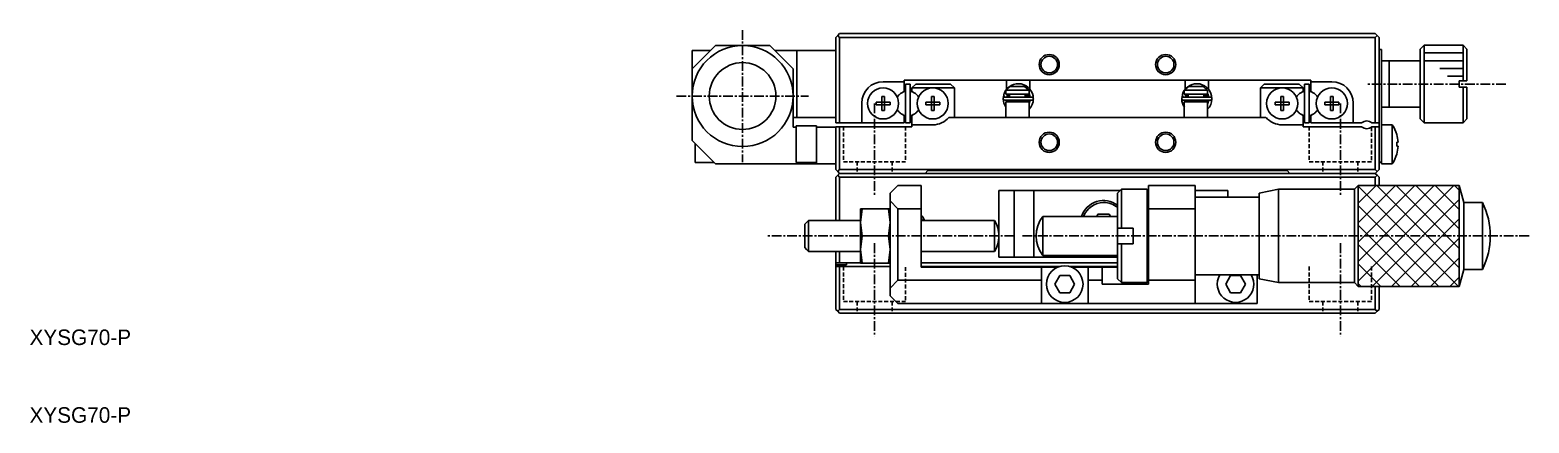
# Model space of a CAD drawing. Extents: x 10 to 411, y 10 to 253.
# Drawn here: x 10.1 to 203.2, y 10 to 60.5 of the extents above; entities that cross this region are included whole.
import ezdxf

# ---------------------------------------------------------------- set-up
doc = ezdxf.new("R2010")
doc.units = 0
doc.linetypes.add('CENTER', pattern=[2, 1.25, -0.25, 0.25, -0.25])
doc.linetypes.add('DASHED', pattern=[0.75, 0.5, -0.25])
doc.layers.get('0').update_dxf_attribs({"linetype": 'CONTINUOUS'})
doc.layers.add('CENTER', color=1, linetype='CENTER')
doc.styles.get("Standard").update_dxf_attribs({"font": 'FG教科書体NT-M'})

msp = doc.modelspace()

# ---------------------------------------------------------------- linework, layer by layer
at = {"color": 7, "linetype": 'CONTINUOUS'}
for p, q in [((114.1, 59.84), (114.35, 60.09)), ((114.35, 60.09), (183.35, 60.09)), ((183.6, 59.84), (183.35, 60.09)), ((98.35, 58.54), (95.35, 55.54)), ((101.85, 58.54), (98.35, 58.54)), ((105.35, 58.54), (101.85, 58.54)), ((108.35, 55.54), (105.35, 58.54)), ((113.85, 59.59), (114.1, 59.84)), ((113.85, 48.59), (113.85, 59.59)), ((114.1, 59.84), (114.35, 59.59)), ((114.35, 59.59), (114.35, 48.59)), ((183.35, 59.59), (114.35, 59.59)), ((183.35, 59.59), (183.6, 59.84)), ((183.35, 48.59), (183.35, 59.59)), ((183.6, 59.84), (183.85, 59.59)), ((183.85, 59.59), (183.85, 48.59)), ((183.85, 58.04), (184.15, 58.04)), ((184.15, 58.04), (184.15, 56.04)), ((189.65, 58.59), (189.15, 58.09)), ((189.15, 49.09), (189.15, 58.09)), ((189.65, 58.59), (189.65, 48.59)), ((194.65, 58.59), (189.65, 58.59)), ((194.65, 53.99), (194.65, 58.59)), ((195.15, 58.09), (194.65, 58.59)), ((195.15, 58.09), (195.15, 53.99)), ((95.35, 55.54), (95.35, 57.89)), ((97.7, 57.89), (95.35, 57.89)), ((108.85, 57.89), (106, 57.89)), ((108.85, 57.89), (108.85, 49.29)), ((113.85, 57.89), (108.85, 57.89)), ((185.15, 56.59), (184.15, 56.59)), ((184.15, 46.91), (184.15, 56.04)), ((185.15, 56.59), (185.15, 50.59)), ((185.15, 50.59), (185.15, 56.59)), ((189.15, 56.59), (185.15, 56.59)), ((95.35, 52.04), (95.35, 55.54)), ((108.35, 52.04), (108.35, 55.54)), ((122.65, 54.09), (175.05, 54.09)), ((122.65, 53.89), (122.65, 54.09)), ((135.85, 54.09), (135.85, 52.92)), ((138.85, 52.94), (138.85, 54.09)), ((158.85, 54.09), (158.85, 52.92)), ((161.85, 52.94), (161.85, 54.09)), ((175.05, 54.09), (175.05, 53.89)), ((122.65, 53.89), (119.95, 53.89)), ((122.36, 52.46), (122.65, 52.63)), ((122.65, 52.63), (122.65, 53.89)), ((122.85, 48.59), (122.85, 53.59)), ((123.45, 53.59), (122.85, 53.59)), ((123.45, 48.59), (123.45, 53.59)), ((123.65, 53.09), (124.15, 53.59)), ((126.35, 53.09), (123.65, 53.09)), ((123.65, 53.09), (123.65, 52.63)), ((123.65, 52.63), (123.94, 52.46)), ((124.15, 53.59), (128.65, 53.59)), ((129.15, 53.09), (126.35, 53.09)), ((128.65, 53.59), (129.15, 53.09)), ((129.15, 49.29), (129.15, 53.09)), ((135.55, 52.41), (135.42, 51.72)), ((135.53, 52.33), (135.52, 52.3)), ((135.52, 52.3), (135.52, 52.26)), ((135.52, 52.26), (135.52, 52.23)), ((135.52, 52.23), (135.52, 52.2)), ((135.52, 52.2), (135.52, 52.16)), ((135.52, 52.16), (135.52, 52.13)), ((135.54, 52.36), (135.53, 52.33)), ((135.55, 52.4), (135.54, 52.36)), ((135.56, 52.43), (135.55, 52.4)), ((135.57, 52.46), (135.56, 52.43)), ((135.58, 52.46), (135.57, 52.46)), ((135.59, 52.49), (135.58, 52.47)), ((135.58, 52.47), (135.75, 52.42)), ((135.59, 52.46), (135.58, 52.46)), ((135.58, 52.46), (135.58, 52.46)), ((135.58, 52.46), (135.58, 52.46)), ((135.6, 52.46), (135.59, 52.46)), ((135.59, 52.46), (135.59, 52.46)), ((135.61, 52.46), (135.6, 52.46)), ((135.62, 52.46), (135.61, 52.46)), ((135.63, 52.45), (135.62, 52.46)), ((135.64, 52.45), (135.63, 52.45)), ((135.65, 52.45), (135.64, 52.45)), ((135.67, 52.44), (135.65, 52.45)), ((135.68, 52.44), (135.67, 52.44)), ((135.69, 52.43), (135.68, 52.44)), ((135.71, 52.43), (135.69, 52.43)), ((135.72, 52.42), (135.71, 52.43)), ((135.74, 52.42), (135.72, 52.42)), ((135.75, 52.41), (135.74, 52.42)), ((135.8, 52.79), (135.75, 52.79)), ((135.75, 52.79), (135.75, 52.29)), ((135.75, 52.29), (138.75, 52.29)), ((135.8, 52.79), (136.33, 53.29)), ((138.7, 52.79), (135.8, 52.79)), ((135.91, 52.26), (135.92, 52.27)), ((135.91, 52.24), (135.91, 52.26)), ((135.91, 52.23), (135.91, 52.24)), ((135.91, 52.21), (135.91, 52.23)), ((135.91, 52.2), (135.91, 52.21)), ((135.91, 52.18), (135.91, 52.2)), ((135.91, 52.17), (135.91, 52.18)), ((135.91, 52.15), (135.91, 52.17)), ((135.91, 52.14), (135.91, 52.15)), ((135.91, 52.12), (135.91, 52.14)), ((135.92, 52.28), (135.92, 52.29)), ((135.92, 52.27), (135.92, 52.28)), ((135.93, 52.31), (135.94, 52.32)), ((136.25, 52.29), (136.25, 51.89)), ((136.33, 53.29), (138.17, 53.29)), ((138.17, 53.29), (136.33, 53.29)), ((138.17, 53.29), (138.7, 52.79)), ((138.25, 51.89), (138.25, 52.29)), ((138.75, 52.79), (138.7, 52.79)), ((138.75, 52.29), (138.75, 52.79)), ((138.75, 52.39), (138.9, 51.89)), ((138.79, 52.31), (138.79, 52.31)), ((138.79, 52.31), (138.8, 52.29)), ((138.8, 52.29), (138.8, 52.28)), ((138.8, 52.28), (138.8, 52.26)), ((138.8, 52.26), (138.81, 52.25)), ((138.81, 52.25), (138.81, 52.23)), ((138.81, 52.23), (138.81, 52.22)), ((138.81, 52.22), (138.81, 52.2)), ((138.81, 52.2), (138.81, 52.19)), ((138.81, 52.19), (138.81, 52.17)), ((138.81, 52.17), (138.81, 52.16)), ((138.81, 52.16), (138.81, 52.14)), ((138.81, 52.14), (138.81, 52.13)), ((139.15, 52.46), (139.14, 52.48)), ((139.14, 52.47), (139.14, 52.47)), ((139.17, 52.4), (139.15, 52.46)), ((158.55, 52.41), (158.42, 51.72)), ((158.53, 52.33), (158.52, 52.3)), ((158.52, 52.3), (158.52, 52.26)), ((158.52, 52.26), (158.52, 52.23)), ((158.52, 52.23), (158.52, 52.2)), ((158.52, 52.2), (158.52, 52.16)), ((158.52, 52.16), (158.52, 52.13)), ((158.54, 52.36), (158.53, 52.33)), ((158.55, 52.4), (158.54, 52.36)), ((158.56, 52.43), (158.55, 52.4)), ((158.57, 52.46), (158.56, 52.43)), ((158.59, 52.49), (158.57, 52.46)), ((158.58, 52.46), (158.57, 52.46)), ((158.58, 52.47), (158.75, 52.42)), ((158.59, 52.46), (158.58, 52.46)), ((158.58, 52.46), (158.58, 52.46)), ((158.58, 52.46), (158.58, 52.46)), ((158.6, 52.46), (158.59, 52.46)), ((158.59, 52.46), (158.59, 52.46)), ((158.61, 52.46), (158.6, 52.46)), ((158.62, 52.46), (158.61, 52.46)), ((158.63, 52.45), (158.62, 52.46)), ((158.64, 52.45), (158.63, 52.45)), ((158.65, 52.45), (158.64, 52.45)), ((158.67, 52.44), (158.65, 52.45)), ((158.68, 52.44), (158.67, 52.44)), ((158.69, 52.43), (158.68, 52.44)), ((158.71, 52.43), (158.69, 52.43)), ((158.72, 52.42), (158.71, 52.43)), ((158.74, 52.42), (158.72, 52.42)), ((158.75, 52.41), (158.74, 52.42)), ((158.8, 52.79), (158.75, 52.79)), ((158.75, 52.79), (158.75, 52.29)), ((158.75, 52.29), (161.75, 52.29)), ((158.8, 52.79), (159.33, 53.29)), ((161.7, 52.79), (158.8, 52.79)), ((158.91, 52.26), (158.92, 52.27)), ((158.91, 52.24), (158.91, 52.26)), ((158.91, 52.23), (158.91, 52.24)), ((158.91, 52.21), (158.91, 52.23)), ((158.91, 52.2), (158.91, 52.21)), ((158.91, 52.18), (158.91, 52.2)), ((158.91, 52.17), (158.91, 52.18)), ((158.91, 52.15), (158.91, 52.17)), ((158.91, 52.14), (158.91, 52.15)), ((158.91, 52.12), (158.91, 52.14)), ((158.92, 52.28), (158.92, 52.29)), ((158.92, 52.27), (158.92, 52.28)), ((158.93, 52.31), (158.94, 52.32)), ((159.25, 52.29), (159.25, 51.89)), ((159.33, 53.29), (161.17, 53.29)), ((161.17, 53.29), (159.33, 53.29)), ((161.17, 53.29), (161.7, 52.79)), ((161.25, 51.89), (161.25, 52.29)), ((161.75, 52.79), (161.7, 52.79)), ((161.75, 52.29), (161.75, 52.79)), ((161.75, 52.39), (161.9, 51.89)), ((161.79, 52.31), (161.79, 52.31)), ((161.79, 52.31), (161.8, 52.29)), ((161.8, 52.29), (161.8, 52.28)), ((161.8, 52.28), (161.8, 52.26)), ((161.8, 52.26), (161.81, 52.25)), ((161.81, 52.25), (161.81, 52.23)), ((161.81, 52.23), (161.81, 52.22)), ((161.81, 52.22), (161.81, 52.2)), ((161.81, 52.2), (161.81, 52.19)), ((161.81, 52.19), (161.81, 52.17)), ((161.81, 52.17), (161.81, 52.16)), ((161.81, 52.16), (161.81, 52.14)), ((161.81, 52.14), (161.81, 52.13)), ((162.15, 52.46), (162.14, 52.48)), ((162.14, 52.47), (162.14, 52.47)), ((162.17, 52.4), (162.15, 52.46)), ((168.55, 53.09), (169.05, 53.59)), ((168.55, 49.29), (168.55, 53.09)), ((171.35, 53.09), (168.55, 53.09)), ((169.05, 53.59), (173.55, 53.59)), ((174.05, 53.09), (171.35, 53.09)), ((173.55, 53.59), (174.05, 53.09)), ((174.05, 52.63), (173.76, 52.46)), ((174.05, 53.09), (174.05, 52.63)), ((174.25, 53.59), (174.85, 53.59)), ((174.25, 48.59), (174.25, 53.59)), ((174.85, 48.59), (174.85, 53.59)), ((175.05, 53.89), (177.75, 53.89)), ((175.05, 52.63), (175.05, 53.89)), ((175.34, 52.46), (175.05, 52.63)), ((194.15, 53.99), (194.65, 53.99)), ((194.65, 53.99), (194.15, 53.99)), ((194.15, 53.99), (194.15, 53.19)), ((194.15, 53.19), (194.65, 53.19)), ((194.65, 53.99), (195.15, 53.99)), ((195.15, 53.99), (194.65, 53.99)), ((194.65, 48.59), (194.65, 53.19)), ((194.65, 53.19), (195.15, 53.19)), ((195.15, 53.19), (195.15, 49.09)), ((95.35, 46.34), (95.35, 52.04)), ((108.35, 48.04), (108.35, 52.04)), ((117.2, 51.14), (117.2, 48.59)), ((119.06, 51.27), (119.77, 51.27)), ((119.06, 50.91), (119.06, 51.27)), ((119.06, 51.27), (119.77, 51.27)), ((119.77, 50.91), (119.06, 50.91)), ((119.77, 51.97), (120.13, 51.97)), ((119.77, 51.27), (119.77, 51.97)), ((119.78, 51.26), (119.77, 51.27)), ((119.78, 50.92), (119.77, 50.91)), ((119.77, 50.2), (119.77, 50.91)), ((119.78, 50.92), (119.78, 51.26)), ((119.78, 51.26), (120.12, 51.26)), ((120.12, 50.92), (119.78, 50.92)), ((120.12, 51.26), (120.13, 51.27)), ((120.12, 51.26), (120.12, 50.92)), ((120.12, 50.92), (120.13, 50.91)), ((120.13, 51.97), (120.13, 51.27)), ((120.13, 51.27), (120.84, 51.27)), ((120.84, 51.27), (120.13, 51.27)), ((120.13, 50.91), (120.13, 50.2)), ((120.84, 50.91), (120.13, 50.91)), ((120.84, 51.27), (120.84, 50.91)), ((125.46, 51.27), (126.17, 51.27)), ((125.46, 50.91), (125.46, 51.27)), ((125.46, 51.27), (126.17, 51.27)), ((126.17, 50.91), (125.46, 50.91)), ((126.17, 51.97), (126.53, 51.97)), ((126.17, 51.27), (126.17, 51.97)), ((126.18, 51.26), (126.17, 51.27)), ((126.18, 50.92), (126.17, 50.91)), ((126.17, 50.2), (126.17, 50.91)), ((126.18, 50.92), (126.18, 51.26)), ((126.18, 51.26), (126.52, 51.26)), ((126.52, 50.92), (126.18, 50.92)), ((126.52, 51.26), (126.53, 51.27)), ((126.52, 51.26), (126.52, 50.92)), ((126.52, 50.92), (126.53, 50.91)), ((126.53, 51.97), (126.53, 51.27)), ((126.53, 51.27), (127.24, 51.27)), ((127.24, 51.27), (126.53, 51.27)), ((126.53, 50.91), (126.53, 50.2)), ((127.24, 50.91), (126.53, 50.91)), ((127.24, 51.27), (127.24, 50.91)), ((135.52, 52.13), (135.52, 52.09)), ((135.52, 52.09), (135.53, 52.06)), ((135.53, 52.06), (135.54, 52.03)), ((135.54, 52.03), (135.55, 51.99)), ((135.55, 51.99), (135.56, 51.96)), ((135.56, 51.96), (135.57, 51.93)), ((135.57, 51.93), (135.58, 51.9)), ((135.58, 51.9), (135.59, 51.89)), ((139.11, 51.89), (135.61, 51.89)), ((135.61, 51.5), (139.11, 51.5)), ((136.25, 51.29), (135.75, 51.29)), ((138.75, 51.29), (135.75, 51.29)), ((135.75, 51.29), (135.75, 49.29)), ((135.86, 51.29), (135.82, 51.5)), ((135.92, 52.11), (135.91, 52.12)), ((135.92, 52.09), (135.92, 52.11)), ((135.92, 52.09), (136.25, 52.09)), ((135.93, 52.08), (135.92, 52.09)), ((135.93, 52.06), (135.93, 52.08)), ((135.94, 52.05), (135.93, 52.06)), ((135.95, 52.04), (135.94, 52.05)), ((135.96, 52.02), (135.95, 52.04)), ((135.97, 52.01), (135.96, 52.02)), ((135.98, 52), (135.97, 52.01)), ((135.99, 51.99), (135.98, 52)), ((136, 51.98), (135.99, 51.99)), ((136.01, 51.97), (136, 51.98)), ((136.02, 51.96), (136.01, 51.97)), ((136.03, 51.95), (136.02, 51.96)), ((136.04, 51.94), (136.03, 51.95)), ((136.05, 51.93), (136.04, 51.94)), ((136.07, 51.93), (136.05, 51.93)), ((136.08, 51.92), (136.07, 51.93)), ((136.1, 51.91), (136.08, 51.92)), ((136.11, 51.91), (136.1, 51.91)), ((136.12, 51.9), (136.11, 51.91)), ((136.14, 51.9), (136.12, 51.9)), ((136.15, 51.9), (136.14, 51.9)), ((136.17, 51.89), (136.15, 51.9)), ((136.18, 51.89), (136.17, 51.89)), ((136.2, 51.89), (136.18, 51.89)), ((136.21, 51.89), (136.2, 51.89)), ((136.25, 51.5), (136.25, 51.29)), ((138.25, 51.29), (136.25, 51.29)), ((138.25, 51.29), (136.25, 51.29)), ((138.25, 52.09), (138.8, 52.09)), ((138.25, 51.29), (138.25, 51.5)), ((138.75, 51.29), (138.25, 51.29)), ((138.35, 51.89), (138.35, 52.09)), ((138.35, 51.29), (138.35, 51.5)), ((138.52, 51.89), (138.51, 51.89)), ((138.53, 51.89), (138.52, 51.89)), ((138.55, 51.89), (138.53, 51.89)), ((138.56, 51.89), (138.55, 51.89)), ((138.57, 51.9), (138.56, 51.89)), ((138.59, 51.9), (138.57, 51.9)), ((138.6, 51.91), (138.59, 51.9)), ((138.62, 51.91), (138.6, 51.91)), ((138.63, 51.92), (138.62, 51.91)), ((138.65, 51.92), (138.63, 51.92)), ((138.66, 51.93), (138.65, 51.92)), ((138.67, 51.94), (138.66, 51.93)), ((138.68, 51.95), (138.67, 51.94)), ((138.7, 51.95), (138.68, 51.95)), ((138.71, 51.96), (138.7, 51.95)), ((138.72, 51.97), (138.71, 51.96)), ((138.73, 51.98), (138.72, 51.97)), ((138.74, 52), (138.73, 51.98)), ((138.75, 52.01), (138.74, 52)), ((138.76, 52.02), (138.75, 52.01)), ((138.9, 51.5), (138.75, 51)), ((138.75, 49.29), (138.75, 51.29)), ((138.79, 51.09), (138.75, 51.09)), ((138.77, 52.03), (138.76, 52.02)), ((138.78, 52.06), (138.77, 52.04)), ((138.77, 52.04), (138.77, 52.03)), ((138.79, 52.07), (138.78, 52.06)), ((138.8, 52.1), (138.79, 52.09)), ((138.79, 52.09), (138.79, 52.07)), ((138.81, 52.13), (138.8, 52.11)), ((138.8, 52.11), (138.8, 52.1)), ((158.52, 52.13), (158.52, 52.09)), ((158.52, 52.09), (158.53, 52.06)), ((158.53, 52.06), (158.54, 52.03)), ((158.54, 52.03), (158.55, 51.99)), ((158.55, 51.99), (158.56, 51.96)), ((158.56, 51.96), (158.57, 51.93)), ((158.57, 51.93), (158.58, 51.9)), ((158.58, 51.9), (158.59, 51.89)), ((162.11, 51.89), (158.61, 51.89)), ((158.61, 51.5), (162.11, 51.5)), ((161.75, 51.29), (158.75, 51.29)), ((159.25, 51.29), (158.75, 51.29)), ((158.75, 51.29), (158.75, 49.29)), ((158.86, 51.29), (158.82, 51.5)), ((158.92, 52.11), (158.91, 52.12)), ((158.92, 52.09), (158.92, 52.11)), ((158.92, 52.09), (159.25, 52.09)), ((158.93, 52.08), (158.92, 52.09)), ((158.93, 52.06), (158.93, 52.08)), ((158.94, 52.05), (158.93, 52.06)), ((158.95, 52.04), (158.94, 52.05)), ((158.96, 52.02), (158.95, 52.04)), ((158.97, 52.01), (158.96, 52.02)), ((158.98, 52), (158.97, 52.01)), ((158.99, 51.99), (158.98, 52)), ((159, 51.98), (158.99, 51.99)), ((159.01, 51.97), (159, 51.98)), ((159.02, 51.96), (159.01, 51.97)), ((159.03, 51.95), (159.02, 51.96)), ((159.04, 51.94), (159.03, 51.95)), ((159.05, 51.93), (159.04, 51.94)), ((159.07, 51.93), (159.05, 51.93)), ((159.08, 51.92), (159.07, 51.93)), ((159.1, 51.91), (159.08, 51.92)), ((159.11, 51.91), (159.1, 51.91)), ((159.12, 51.9), (159.11, 51.91)), ((159.14, 51.9), (159.12, 51.9)), ((159.15, 51.9), (159.14, 51.9)), ((159.17, 51.89), (159.15, 51.9)), ((159.18, 51.89), (159.17, 51.89)), ((159.2, 51.89), (159.18, 51.89)), ((159.21, 51.89), (159.2, 51.89)), ((159.25, 51.5), (159.25, 51.29)), ((161.25, 51.29), (159.25, 51.29)), ((161.25, 51.29), (159.25, 51.29)), ((161.25, 52.09), (161.8, 52.09)), ((161.25, 51.29), (161.25, 51.5)), ((161.75, 51.29), (161.25, 51.29)), ((161.35, 51.89), (161.35, 52.09)), ((161.35, 51.29), (161.35, 51.5)), ((161.52, 51.89), (161.51, 51.89)), ((161.53, 51.89), (161.52, 51.89)), ((161.55, 51.89), (161.53, 51.89)), ((161.56, 51.89), (161.55, 51.89)), ((161.57, 51.9), (161.56, 51.89)), ((161.59, 51.9), (161.57, 51.9)), ((161.6, 51.91), (161.59, 51.9)), ((161.62, 51.91), (161.6, 51.91)), ((161.63, 51.92), (161.62, 51.91)), ((161.65, 51.92), (161.63, 51.92)), ((161.66, 51.93), (161.65, 51.92)), ((161.67, 51.94), (161.66, 51.93)), ((161.68, 51.95), (161.67, 51.94)), ((161.7, 51.95), (161.68, 51.95)), ((161.71, 51.96), (161.7, 51.95)), ((161.72, 51.97), (161.71, 51.96)), ((161.73, 51.98), (161.72, 51.97)), ((161.74, 52), (161.73, 51.98)), ((161.75, 52.01), (161.74, 52)), ((161.76, 52.02), (161.75, 52.01)), ((161.9, 51.5), (161.75, 51)), ((161.75, 49.29), (161.75, 51.29)), ((161.79, 51.09), (161.75, 51.09)), ((161.77, 52.03), (161.76, 52.02)), ((161.78, 52.06), (161.77, 52.04)), ((161.77, 52.04), (161.77, 52.03)), ((161.79, 52.07), (161.78, 52.06)), ((161.8, 52.1), (161.79, 52.09)), ((161.79, 52.09), (161.79, 52.07)), ((161.81, 52.13), (161.8, 52.11)), ((161.8, 52.11), (161.8, 52.1)), ((170.46, 51.27), (171.17, 51.27)), ((170.46, 50.91), (170.46, 51.27)), ((170.46, 51.27), (171.17, 51.27)), ((171.17, 50.91), (170.46, 50.91)), ((171.17, 51.97), (171.53, 51.97)), ((171.17, 51.27), (171.17, 51.97)), ((171.18, 51.26), (171.17, 51.27)), ((171.18, 50.92), (171.17, 50.91)), ((171.17, 50.2), (171.17, 50.91)), ((171.18, 50.92), (171.18, 51.26)), ((171.18, 51.26), (171.52, 51.26)), ((171.52, 50.92), (171.18, 50.92)), ((171.52, 51.26), (171.53, 51.27)), ((171.52, 51.26), (171.52, 50.92)), ((171.52, 50.92), (171.53, 50.91)), ((171.53, 51.97), (171.53, 51.27)), ((171.53, 51.27), (172.24, 51.27)), ((172.24, 51.27), (171.53, 51.27)), ((171.53, 50.91), (171.53, 50.2)), ((172.24, 50.91), (171.53, 50.91)), ((172.24, 51.27), (172.24, 50.91)), ((176.86, 51.27), (177.57, 51.27)), ((176.86, 50.91), (176.86, 51.27)), ((176.86, 51.27), (177.57, 51.27)), ((177.57, 50.91), (176.86, 50.91)), ((177.57, 51.97), (177.93, 51.97)), ((177.57, 51.27), (177.57, 51.97)), ((177.58, 51.26), (177.57, 51.27)), ((177.58, 50.92), (177.57, 50.91)), ((177.57, 50.2), (177.57, 50.91)), ((177.58, 50.92), (177.58, 51.26)), ((177.58, 51.26), (177.92, 51.26)), ((177.92, 50.92), (177.58, 50.92)), ((177.92, 51.26), (177.93, 51.27)), ((177.92, 51.26), (177.92, 50.92)), ((177.92, 50.92), (177.93, 50.91)), ((177.93, 51.97), (177.93, 51.27)), ((177.93, 51.27), (178.64, 51.27)), ((178.64, 51.27), (177.93, 51.27)), ((177.93, 50.91), (177.93, 50.2)), ((178.64, 50.91), (177.93, 50.91)), ((178.64, 51.27), (178.64, 50.91)), ((180.5, 51.14), (180.5, 48.59)), ((184.15, 50.59), (185.15, 50.59)), ((185.15, 50.59), (189.15, 50.59)), ((108.85, 49.29), (108.35, 49.29)), ((113.85, 49.29), (108.85, 49.29)), ((114.35, 48.59), (113.85, 48.59)), ((114.35, 48.59), (117.2, 48.59)), ((117.2, 48.59), (122.65, 48.59)), ((120.13, 50.2), (119.77, 50.2)), ((122.65, 49.54), (122.36, 49.71)), ((122.65, 48.59), (122.65, 49.54)), ((122.85, 48.59), (123.45, 48.59)), ((123.94, 49.71), (123.65, 49.54)), ((123.65, 49.54), (123.65, 48.34)), ((123.65, 48.34), (123.65, 48.09)), ((123.65, 48.34), (126.35, 48.34)), ((126.53, 50.2), (126.17, 50.2)), ((136.17, 49.29), (128.43, 49.29)), ((138.32, 49.29), (136.17, 49.29)), ((159.17, 49.29), (138.32, 49.29)), ((161.32, 49.29), (159.17, 49.29)), ((169.27, 49.29), (161.32, 49.29)), ((171.53, 50.2), (171.17, 50.2)), ((174.05, 48.34), (171.35, 48.34)), ((173.76, 49.71), (174.05, 49.54)), ((174.05, 49.54), (174.05, 48.34)), ((174.05, 48.09), (174.05, 48.34)), ((174.85, 48.59), (174.25, 48.59)), ((175.05, 49.54), (175.34, 49.71)), ((175.05, 48.59), (175.05, 49.54)), ((180.5, 48.59), (175.05, 48.59)), ((177.93, 50.2), (177.57, 50.2)), ((180.5, 48.59), (181.59, 48.59)), ((182.91, 48.59), (183.35, 48.59)), ((183.85, 48.59), (183.35, 48.59)), ((183.85, 48.59), (183.85, 48.09)), ((185.54, 48.34), (184.15, 48.34)), ((185.54, 48.34), (185.54, 43.34)), ((189.15, 49.09), (189.65, 48.59)), ((189.65, 48.59), (194.65, 48.59)), ((194.65, 48.59), (195.15, 49.09)), ((108.75, 48.04), (108.35, 48.04)), ((108.75, 48.19), (108.75, 43.49)), ((111.35, 48.19), (108.75, 48.19)), ((111.35, 48.04), (111.35, 48.19)), ((111.35, 48.04), (111.35, 43.34)), ((113.85, 48.04), (111.35, 48.04)), ((113.85, 42.59), (113.85, 48.09)), ((113.85, 48.09), (114.35, 48.09)), ((114.35, 48.09), (114.35, 42.59)), ((123.65, 48.09), (114.35, 48.09)), ((181.59, 48.09), (174.05, 48.09)), ((183.35, 48.09), (182.91, 48.09)), ((183.35, 42.59), (183.35, 48.09)), ((183.35, 48.09), (183.85, 48.09)), ((183.85, 48.09), (183.85, 42.59)), ((184.15, 45.54), (184.15, 46.91)), ((186.11, 47.1), (186.12, 47.1)), ((95.35, 46.34), (98.35, 43.34)), ((95.75, 45.94), (95.75, 43.49)), ((184.15, 45.54), (184.15, 43.54)), ((186.11, 46.1), (186.28, 46.1)), ((186.11, 45.58), (186.11, 46.1)), ((186.28, 45.58), (186.11, 45.58)), ((186.12, 44.58), (186.11, 44.58)), ((95.75, 43.49), (98.2, 43.49)), ((108.35, 43.34), (98.35, 43.34)), ((108.35, 43.34), (111.35, 43.34)), ((108.75, 43.49), (111.35, 43.49)), ((113.85, 43.34), (111.35, 43.34)), ((114.1, 42.34), (113.85, 42.59)), ((114.35, 42.59), (114.1, 42.34)), ((114.35, 42.59), (183.35, 42.59)), ((183.6, 42.34), (183.35, 42.59)), ((183.85, 42.59), (183.6, 42.34)), ((184.15, 43.54), (183.85, 43.54)), ((184.15, 43.54), (184.15, 43.34)), ((184.15, 43.34), (185.54, 43.34)), ((113.85, 41.59), (114.1, 41.84)), ((113.85, 36.04), (113.85, 41.59)), ((114.1, 42.34), (114.35, 42.09)), ((114.35, 42.09), (114.1, 41.84)), ((114.1, 41.84), (114.35, 41.59)), ((114.35, 42.09), (183.35, 42.09)), ((125.35, 42.09), (114.35, 42.09)), ((114.35, 41.59), (114.35, 36.04)), ((183.35, 41.59), (114.35, 41.59)), ((125.35, 42.09), (125.7, 42.44)), ((125.7, 42.44), (172, 42.44)), ((172, 42.44), (172.35, 42.09)), ((183.35, 42.09), (172.35, 42.09)), ((183.35, 42.09), (183.6, 42.34)), ((183.6, 41.84), (183.35, 42.09)), ((183.35, 41.59), (183.6, 41.84)), ((183.35, 40.54), (183.35, 41.59)), ((183.6, 41.84), (183.85, 41.59)), ((183.85, 41.59), (183.85, 40.54)), ((120.85, 39.54), (121.85, 40.54)), ((120.85, 38.54), (120.85, 39.54)), ((121.85, 40.54), (124.85, 40.54)), ((124.85, 40.54), (124.85, 37.54)), ((134.85, 31.29), (134.85, 39.89)), ((134.85, 39.89), (136.85, 39.89)), ((136.85, 39.89), (136.85, 31.29)), ((139.35, 39.89), (136.85, 39.89)), ((139.35, 31.29), (139.35, 39.89)), ((139.35, 39.89), (150.5, 39.89)), ((150.65, 40.04), (150.15, 39.54)), ((150.15, 35.04), (150.15, 39.54)), ((150.65, 40.04), (150.65, 35.04)), ((153.95, 40.04), (150.65, 40.04)), ((153.95, 34.04), (153.95, 40.04)), ((154.15, 39.84), (153.95, 40.04)), ((154.1, 39.89), (154.15, 39.89)), ((154.15, 40.54), (160.15, 40.54)), ((154.15, 37.54), (154.15, 40.54)), ((160.15, 40.54), (160.15, 37.54)), ((160.15, 39.89), (164.35, 39.89)), ((168.4, 39.04), (160.15, 39.04)), ((164.35, 39.89), (164.35, 39.04)), ((170.9, 40.04), (168.4, 39.54)), ((168.4, 39.54), (168.4, 28.54)), ((170.9, 40.04), (170.9, 28.04)), ((180.65, 40.04), (170.9, 40.04)), ((181.15, 40.54), (180.65, 40.04)), ((180.65, 40.04), (180.65, 28.04)), ((181.15, 40.54), (194.15, 40.54)), ((181.15, 27.54), (181.15, 40.54)), ((194.74, 38.34), (194.15, 40.54)), ((194.15, 40.54), (194.15, 27.54)), ((117.25, 37.54), (117.05, 35.79)), ((117.05, 37.54), (117.25, 37.54)), ((117.05, 35.79), (117.05, 37.54)), ((120.65, 37.54), (117.25, 37.54)), ((120.85, 35.79), (120.65, 37.54)), ((120.65, 37.54), (120.85, 37.54)), ((121.85, 37.54), (120.85, 38.54)), ((120.85, 37.54), (120.85, 38.54)), ((120.85, 36.04), (120.85, 37.54)), ((124.85, 37.54), (121.85, 37.54)), ((121.85, 37.54), (121.85, 28.34)), ((124.85, 30.04), (124.85, 37.54)), ((147.46, 36.54), (147.63, 36.84)), ((147.63, 36.84), (149.07, 36.84)), ((149.07, 36.84), (149.24, 36.54)), ((160.15, 37.54), (154.15, 37.54)), ((154.15, 37.54), (154.15, 28.34)), ((160.15, 28.34), (160.15, 37.54)), ((194.74, 38.34), (194.74, 29.74)), ((197.15, 38.34), (194.74, 38.34)), ((197.15, 38.34), (197.15, 29.74)), ((110.1, 35.79), (109.85, 35.54)), ((109.85, 32.54), (109.85, 35.54)), ((110.35, 36.04), (110.1, 35.79)), ((110.35, 36.04), (110.35, 32.04)), ((117.05, 36.04), (110.35, 36.04)), ((117.05, 35.79), (117.25, 34.04)), ((117.05, 32.29), (117.05, 35.79)), ((120.65, 34.04), (120.85, 35.79)), ((120.85, 32.04), (120.85, 36.04)), ((134.31, 36.04), (124.85, 36.04)), ((134.31, 32.04), (134.31, 36.04)), ((134.31, 32.04), (134.31, 36.04)), ((140.53, 36.54), (140.53, 31.54)), ((150.15, 36.54), (140.53, 36.54)), ((150.15, 35.04), (150.15, 33.04)), ((150.65, 35.04), (150.15, 35.04)), ((152.15, 35.04), (150.65, 35.04)), ((152.15, 33.04), (152.15, 35.04)), ((117.25, 34.04), (117.05, 32.29)), ((120.65, 34.04), (117.25, 34.04)), ((120.85, 32.29), (120.65, 34.04)), ((150.15, 28.54), (150.15, 33.04)), ((150.15, 33.04), (150.65, 33.04)), ((150.65, 33.04), (150.65, 28.04)), ((150.65, 33.04), (152.15, 33.04)), ((153.95, 28.04), (153.95, 34.04)), ((109.85, 32.54), (110.1, 32.29)), ((110.1, 32.29), (110.35, 32.04)), ((110.35, 32.04), (117.05, 32.04)), ((113.85, 30.59), (113.85, 32.04)), ((114.35, 32.04), (114.35, 30.59)), ((117.05, 32.29), (117.25, 30.54)), ((117.05, 30.54), (117.05, 32.29)), ((120.65, 30.54), (120.85, 32.29)), ((120.85, 27.34), (120.85, 32.04)), ((124.85, 32.04), (134.31, 32.04)), ((136.85, 31.29), (134.85, 31.29)), ((136.85, 31.29), (139.35, 31.29)), ((150.15, 31.29), (139.35, 31.29)), ((140.53, 31.54), (150.15, 31.54)), ((114.35, 30.59), (113.85, 30.59)), ((113.85, 30.59), (113.85, 30.34)), ((113.85, 30.34), (115.25, 30.34)), ((113.85, 30.09), (113.85, 30.34)), ((113.85, 24.59), (113.85, 30.09)), ((113.85, 30.09), (114.35, 30.09)), ((114.35, 30.59), (117.05, 30.59)), ((114.35, 30.09), (114.35, 24.59)), ((120.85, 30.09), (114.35, 30.09)), ((115.25, 30.59), (115.25, 30.34)), ((117.25, 30.54), (117.05, 30.54)), ((120.65, 30.54), (117.25, 30.54)), ((120.85, 30.54), (120.65, 30.54)), ((124.85, 30.59), (150.15, 30.59)), ((142.67, 30.09), (124.85, 30.09)), ((140.35, 30.04), (124.85, 30.04)), ((140.35, 28.34), (140.35, 30.04)), ((140.35, 30.04), (142.52, 30.04)), ((150.15, 30.09), (144.03, 30.09)), ((144.18, 30.04), (146.35, 30.04)), ((146.35, 30.04), (146.35, 28.34)), ((148.15, 30.04), (146.35, 30.04)), ((148.15, 30.04), (148.15, 28.34)), ((150.15, 30.04), (148.15, 30.04)), ((160.15, 29.04), (168.4, 29.04)), ((168.15, 29.04), (168.15, 25.34)), ((194.15, 27.54), (194.74, 29.74)), ((194.74, 29.74), (197.15, 29.74)), ((120.85, 27.34), (121.85, 28.34)), ((120.85, 26.34), (120.85, 27.34)), ((121.85, 28.34), (140.35, 28.34)), ((140.35, 28.34), (140.35, 25.34)), ((142.08, 27.84), (142.71, 28.94)), ((142.71, 28.94), (142.08, 27.84)), ((142.71, 26.74), (142.08, 27.84)), ((142.71, 28.94), (143.99, 28.94)), ((143.99, 28.94), (142.71, 28.94)), ((143.99, 28.94), (144.62, 27.84)), ((144.62, 27.84), (143.99, 28.94)), ((144.62, 27.84), (143.99, 26.74)), ((146.35, 28.34), (148.15, 28.34)), ((146.35, 25.34), (146.35, 28.34)), ((148.15, 28.34), (148.15, 27.84)), ((148.15, 27.84), (154.15, 27.84)), ((150.15, 28.54), (150.65, 28.04)), ((150.65, 28.04), (153.95, 28.04)), ((153.95, 28.04), (154.15, 28.24)), ((154.15, 28.34), (160.15, 28.34)), ((154.15, 27.84), (154.15, 28.34)), ((160.15, 28.34), (160.15, 25.34)), ((164.08, 27.84), (164.71, 28.94)), ((164.71, 26.74), (164.08, 27.84)), ((164.71, 28.94), (165.99, 28.94)), ((165.99, 28.94), (166.62, 27.84)), ((166.62, 27.84), (165.99, 26.74)), ((168.4, 28.54), (170.9, 28.04)), ((170.9, 28.04), (180.65, 28.04)), ((180.65, 28.04), (181.15, 27.54)), ((194.15, 27.54), (181.15, 27.54)), ((183.35, 24.59), (183.35, 27.54)), ((183.85, 27.54), (183.85, 24.59)), ((121.85, 25.34), (120.85, 26.34)), ((140.35, 25.34), (121.85, 25.34)), ((146.35, 25.34), (140.35, 25.34)), ((143.99, 26.74), (142.71, 26.74)), ((160.15, 25.34), (146.35, 25.34)), ((160.15, 25.34), (163.15, 25.34)), ((168.15, 25.34), (163.15, 25.34)), ((165.99, 26.74), (164.71, 26.74)), ((114.1, 24.34), (113.85, 24.59)), ((114.35, 24.59), (114.1, 24.34)), ((114.35, 24.09), (114.1, 24.34)), ((114.35, 24.59), (183.35, 24.59)), ((183.35, 24.09), (114.35, 24.09)), ((183.6, 24.34), (183.35, 24.59)), ((183.6, 24.34), (183.35, 24.09)), ((183.85, 24.59), (183.6, 24.34))]:
    msp.add_line(p, q, dxfattribs=at)
at = {"color": 3, "linetype": 'CONTINUOUS'}
for p, q in [((194.65, 57.59), (189.65, 57.59)), ((194.65, 56.59), (189.65, 56.59)), ((194.65, 55.59), (191.65, 55.59)), ((194.65, 54.59), (192.65, 54.59)), ((181.15, 40.54), (181.15, 27.54)), ((194.15, 40.54), (181.15, 40.54)), ((181.15, 38.24), (183.45, 40.54)), ((181.15, 35.74), (185.95, 40.54)), ((181.15, 33.24), (188.45, 40.54)), ((181.15, 30.74), (190.95, 40.54)), ((181.15, 28.24), (193.45, 40.54)), ((181.15, 40.44), (194.05, 27.54)), ((182.95, 27.54), (194.15, 38.74)), ((183.55, 40.54), (194.15, 29.94)), ((186.05, 40.54), (194.15, 32.44)), ((188.55, 40.54), (194.15, 34.94)), ((191.05, 40.54), (194.15, 37.44)), ((193.55, 40.54), (194.15, 39.94)), ((194.15, 40.54), (194.15, 27.54)), ((181.15, 37.94), (191.55, 27.54)), ((181.15, 35.44), (189.05, 27.54)), ((185.45, 27.54), (194.15, 36.24)), ((181.15, 32.94), (186.55, 27.54)), ((187.95, 27.54), (194.15, 33.74)), ((190.45, 27.54), (194.15, 31.24)), ((181.15, 30.44), (184.05, 27.54)), ((181.15, 27.94), (181.55, 27.54)), ((181.15, 27.54), (194.15, 27.54)), ((192.95, 27.54), (194.15, 28.74))]:
    msp.add_line(p, q, dxfattribs=at)
at = {"color": 3, "linetype": 'DASHED'}
for p, q in [((114.85, 48.09), (114.85, 43.59)), ((122.85, 48.09), (122.85, 43.59)), ((174.85, 48.09), (174.85, 43.59)), ((182.85, 48.04), (182.85, 43.59)), ((122.85, 43.59), (114.85, 43.59)), ((116.6, 43.59), (116.6, 42.09)), ((121.1, 43.59), (121.1, 42.09)), ((182.85, 43.59), (174.85, 43.59)), ((176.6, 43.59), (176.6, 42.09)), ((181.1, 43.59), (181.1, 42.09)), ((114.85, 30.09), (114.85, 25.59)), ((122.85, 30.04), (122.85, 25.59)), ((174.85, 30.09), (174.85, 25.59)), ((182.85, 30.09), (182.85, 25.59)), ((122.85, 25.59), (114.85, 25.59)), ((116.6, 25.59), (116.6, 24.09)), ((121.1, 25.59), (121.1, 24.09)), ((182.85, 25.59), (174.85, 25.59)), ((176.6, 25.59), (176.6, 24.09)), ((181.1, 25.59), (181.1, 24.09))]:
    msp.add_line(p, q, dxfattribs=at)
at = {"color": 7, "linetype": 'CONTINUOUS'}
for centre, radius in [((101.85, 52.04), 6.5), ((101.85, 52.04), 4.3), ((141.35, 56.09), 1.07), ((156.35, 56.09), 1.07), ((119.95, 51.09), 2), ((126.35, 51.09), 2), ((171.35, 51.09), 2), ((177.75, 51.09), 2), ((141.35, 46.09), 1.07), ((156.35, 46.09), 1.07), ((143.35, 27.84), 2.35)]:
    msp.add_circle(centre, radius, dxfattribs=at)
at = {"color": 3, "linetype": 'CONTINUOUS'}
for centre in [(141.35, 56.09), (156.35, 56.09), (141.35, 46.09), (156.35, 46.09)]:
    msp.add_circle(centre, 1.3, dxfattribs=at)
at = {"color": 7, "linetype": 'CONTINUOUS'}
for centre, radius, start, end in [((119.95, 51.14), 2.75, 90, 180), ((123.26, 50.97), 1.75, 134.9956, 148.1135), ((123.15, 51.09), 1.59, 135, 149.5668), ((123.15, 51.09), 1.59, 120, 135), ((123.15, 51.09), 1.59, 100.8931, 120), ((123.15, 51.09), 1.59, 60, 79.107), ((123.15, 51.09), 1.59, 45, 60), ((123.04, 50.97), 1.75, 31.8865, 45.0044), ((123.15, 51.09), 1.59, 30.4333, 45), ((137.36, 51.69), 1.94, 0.7198, 156.8124), ((160.36, 51.69), 1.94, 0.7198, 156.8124), ((174.66, 50.97), 1.75, 134.9956, 148.1135), ((174.55, 51.09), 1.59, 135, 149.5667), ((174.55, 51.09), 1.59, 120, 135), ((174.55, 51.09), 1.59, 100.893, 120), ((174.55, 51.09), 1.59, 60, 79.1069), ((174.55, 51.09), 1.59, 45, 60), ((174.44, 50.97), 1.75, 31.8865, 45.0044), ((174.55, 51.09), 1.59, 30.4332, 45), ((177.75, 51.14), 2.75, 0, 90), ((123.26, 51.2), 1.75, 211.8865, 225.0905), ((123.15, 51.09), 1.59, 210.4332, 225.0949), ((123.04, 51.2), 1.75, 314.9956, 328.1135), ((123.15, 51.09), 1.59, 315, 329.5667), ((135.61, 51.7), 0.195, 90, 270), ((137.37, 51.7), 1.95, 180.711, 214.0077), ((137.36, 51.69), 1.94, 315.6321, 359.3017), ((139.11, 51.7), 0.195, 270, 90), ((158.61, 51.7), 0.195, 90, 270), ((160.37, 51.7), 1.95, 180.711, 214.0077), ((160.36, 51.69), 1.94, 315.6321, 359.3017), ((162.11, 51.7), 0.195, 270, 90), ((174.66, 51.2), 1.75, 211.8865, 225.0044), ((174.55, 51.09), 1.59, 210.4333, 225), ((174.44, 51.2), 1.75, 314.9956, 328.1135), ((174.55, 51.09), 1.59, 315, 329.5668), ((123.15, 51.09), 1.59, 225.0949, 240), ((123.15, 51.09), 1.59, 240, 259.1069), ((123.15, 51.09), 1.59, 280.893, 300), ((123.15, 51.09), 1.59, 300, 315), ((126.35, 51.09), 2.75, 270, 319.1148), ((171.35, 51.09), 2.75, 220.8852, 270), ((174.55, 51.09), 1.59, 225, 240), ((174.55, 51.09), 1.59, 240, 259.107), ((174.55, 51.09), 1.59, 280.8931, 300), ((174.55, 51.09), 1.59, 300, 315), ((182.25, 47.84), 1, 48.5904, 131.4096), ((181.8, 45.84), 4.5, 16.2858, 33.749), ((182.25, 48.84), 1, 228.5904, 311.4096), ((181.8, 45.84), 4.49, 3.3178, 16.2694), ((181.8, 45.84), 4.5, 326.251, 343.7142), ((181.8, 45.84), 4.49, 343.7306, 356.6822), ((148.35, 35.59), 3, 53.1301, 161.5386), ((148.35, 35.59), 2.75, 90, 159.7905), ((148.35, 35.59), 2.75, 49.1148, 90), ((188.41, 34.04), 9.75, 333.8162, 26.1838), ((123.85, 35.59), 1.25, 21.1002, 36.8699), ((130.85, 34.04), 4, 0, 30), ((143.65, 34.04), 4, 141.3178, 218.6822), ((130.85, 34.04), 4, 330, 0), ((116.85, 33.09), 3.2, 199.155, 200.3641), ((165.35, 27.84), 2.35, 149.2936, 30.7064)]:
    msp.add_arc(centre, radius, start, end, dxfattribs=at)
at = {"color": 3, "linetype": 'CONTINUOUS'}
msp.add_arc((123.85, 35.59), 1.5, 17.4576, 48.1897, dxfattribs=at)
at = {"layer": 'CENTER', "color": 1, "linetype": 'CENTER'}
for p, q in [((101.85, 60.54), (101.85, 43.54)), ((200.15, 53.59), (182.15, 53.59)), ((93.35, 52.04), (110.35, 52.04)), ((118.85, 51.09), (118.85, 39.09)), ((178.85, 51.09), (178.85, 39.09)), ((136.85, 34.04), (104.85, 34.04)), ((118.85, 33.09), (118.85, 21.09)), ((203.15, 34.04), (137.65, 34.04)), ((178.85, 33.09), (178.85, 21.09))]:
    msp.add_line(p, q, dxfattribs=at)

# ---------------------------------------------------------------- texts
at = {"color": 7, "linetype": 'CONTINUOUS'}
for p in [(10, 20), (10, 10)]:
    msp.add_text('XYSG70-P', height=2, dxfattribs=at).set_placement(p)

doc.saveas('drawing.dxf')
